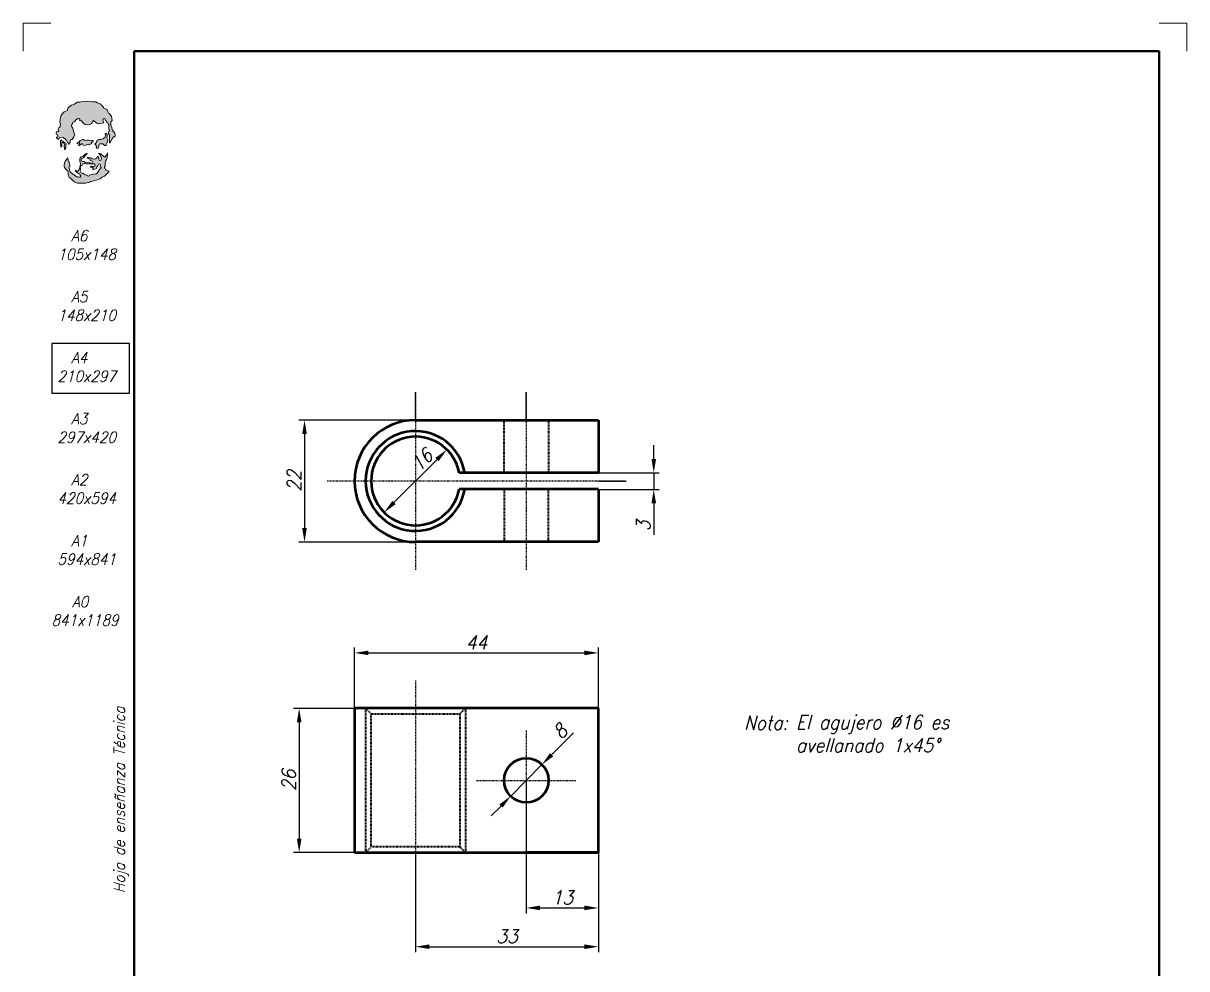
# Model space of a CAD drawing. Header units: millimetres. Extents: x 163 to 373, y -25 to 272.
# Drawn here: x 162.9 to 372.9, y 101.7 to 272.3 of the extents above; entities that cross this region are included whole.
import ezdxf
from ezdxf.enums import TextEntityAlignment as Align

# ---------------------------------------------------------------- set-up
doc = ezdxf.new("R2010")
doc.units = ezdxf.units.MM
doc.header["$LTSCALE"] = 0.0055
doc.linetypes.add('CENTER2', pattern=[28.575, 19.05, -3.175, 3.175, -3.175])
doc.linetypes.add('DASHED2', pattern=[9.525, 6.35, -3.175])
for name, color, linetype, lineweight in [('CONTINUA GRUESA', 7, 'Continuous', 50), ('COTAS', 7, 'Continuous', 25), ('LAMINA 2', 7, 'Continuous', 25), ('LAMINA 3', 7, 'Continuous', 40), ('LAMINA 4', 7, 'Continuous', 13), ('LAMINA 5', 7, 'Continuous', 25), ('LINEA DE EJES', 7, 'CENTER2', 25), ('LINEA DE TRAZO', 7, 'DASHED2', 35)]:
    doc.layers.add(name, color=color, linetype=linetype, lineweight=lineweight)
doc.layers.add('LAMINA 1', color=7, linetype='Continuous')
doc.styles.add('Romans', font='Romans.shx')
doc.styles.add('TECNICA 2.5', font='romans.shx', dxfattribs={"width": 0.9, "oblique": 15, "height": 2.5})
doc.dimstyles.new('COTAS 2.5', dxfattribs={"dimtxt": 2.5, "dimasz": 2.5, "dimexe": 1, "dimexo": 0, "dimtad": 1, "dimtxsty": 'TECNICA 2.5', "dimcen": 2.5, "dimclrd": 256, "dimclre": 256, "dimclrt": 256, "dimadec": 0, "dimazin": 0, "dimtfac": 1, "dimtmove": 0, "dimatfit": 3, "dimfxl": 1, "dimlwd": -1, "dimlwe": -1, "dimarcsym": 0})

# ---------------------------------------------------------------- blocks, each defined once
blk = doc.blocks.new('FORMATO A4 laminas')
at = {"layer": 'LAMINA 4'}
h = blk.add_hatch(color=256, dxfattribs=at)
h.paths.add_polyline_path([(-9.66, 235.85), (-9.75, 236.1), (-9.8, 236.29), (-9.85, 236.39), (-10.04, 236.48), (-10.43, 236.68), (-10.53, 236.78), (-10.63, 236.97), (-10.73, 237.12), (-10.87, 237.16), (-10.97, 237.36), (-11.11, 237.46), (-11.31, 237.55), (-11.6, 237.65), (-11.89, 237.82), (-12.47, 237.84), (-12.67, 237.89), (-13.54, 237.94), (-14.32, 237.89), (-14.71, 237.77), (-15.29, 237.75), (-15.78, 237.41), (-16.27, 237.26), (-16.85, 236.78), (-16.95, 236.68), (-16.99, 236.48), (-17.04, 236.24), (-17.33, 236.14), (-17.63, 236), (-17.92, 235.71), (-18.21, 235.22), (-18.31, 235.03), (-18.33, 234.73), (-18.38, 234.15), (-18.31, 233.86), (-18.4, 233.18), (-18.65, 233.13), (-18.7, 232.89), (-18.6, 232.6), (-18.7, 232.5), (-18.89, 232.45), (-18.99, 232.4), (-19.04, 232.3), (-19.04, 232.21), (-18.99, 232.01), (-18.89, 231.92), (-18.79, 231.62), (-18.79, 231.53), (-18.89, 231.48), (-18.99, 231.45), (-18.99, 231.33), (-18.62, 231.06), (-18.5, 231.3), (-18.45, 231.33), (-18.36, 231.38), (-17.92, 231.45), (-17.72, 231.41), (-17.65, 231.33), (-17.63, 231.24), (-17.48, 231.19), (-17.24, 230.89), (-17.14, 230.85), (-17.07, 230.64), (-17, 230.51), (-16.85, 230.36), (-16.85, 230.19), (-16.75, 230.17), (-16.65, 230.36), (-16.56, 230.46), (-16.56, 230.75), (-16.41, 231.04), (-16.36, 231.04), (-16.27, 231.02), (-16.17, 231.02), (-15.97, 231.33), (-15.88, 231.53), (-15.78, 231.82), (-15.78, 232.01), (-15.83, 232.21), (-15.93, 232.5), (-16.02, 232.79), (-16.07, 233.08), (-16.17, 233.18), (-16.24, 233.37), (-16.27, 233.47), (-16.22, 233.76), (-16.07, 234.05), (-15.97, 234.15), (-15.78, 234.3), (-15.68, 234.3), (-15.56, 234.44), (-15.56, 234.54), (-15.39, 234.69), (-15.29, 234.73), (-15.1, 234.81), (-15, 234.83), (-14.81, 234.73), (-14.81, 234.54), (-14.83, 234.39), (-14.61, 234.44), (-14.42, 234.35), (-14.32, 234.25), (-14.32, 234.1), (-13.84, 233.76), (-13.35, 233.71), (-12.86, 233.81), (-12.77, 233.86), (-12.57, 234.03), (-12.52, 234.25), (-12.47, 234.35), (-12.33, 234.44), (-12.18, 234.35), (-11.99, 234.15), (-11.7, 233.96), (-11.5, 233.88), (-11.41, 233.86), (-11.11, 233.91), (-10.73, 233.96), (-10.53, 234.05), (-10.48, 234.15), (-10.53, 234.25), (-10.65, 234.49), (-10.58, 234.73), (-10.39, 234.83), (-10.19, 234.73), (-10.14, 234.44), (-10, 234.39), (-9.95, 234.15), (-9.75, 234.05), (-9.66, 233.86), (-9.56, 233.76), (-9.56, 232.98), (-9.49, 232.79), (-9.46, 232.69), (-9.53, 232.5), (-9.61, 232.3), (-9.61, 232.11), (-9.46, 231.82), (-9.41, 231.43), (-9.46, 230.55), (-9.44, 230.46), (-9.36, 230.46), (-9.27, 230.55), (-9.17, 230.75), (-8.98, 231.14), (-8.88, 231.24), (-8.81, 231.33), (-8.78, 231.5), (-8.68, 231.53), (-8.49, 231.53), (-8.39, 231.82), (-8.49, 232.21), (-8.93, 232.79), (-9.02, 233.28), (-9.24, 233.67), (-9.17, 233.76), (-9.17, 234.25), (-8.98, 234.44), (-9.07, 235.22), (-9.27, 235.41), (-9.46, 235.71)])
h.paths.add_polyline_path([(-17.29, 230.12), (-17.26, 230.2), (-17.34, 230.37), (-17.43, 230.41), (-17.53, 230.48), (-17.63, 230.6), (-17.72, 230.63), (-17.82, 230.7), (-17.92, 230.75), (-18.02, 230.8), (-18.04, 230.86), (-18.11, 230.89), (-18.21, 230.89, 0.414214), (-18.31, 230.8), (-18.31, 230.21), (-18.23, 230.02), (-18.23, 229.73), (-18.21, 229.63), (-18.11, 229.73), (-18.04, 229.83), (-18.02, 229.92), (-18.02, 230.02), (-18.06, 230.21), (-18.04, 230.26), (-18.03, 230.36), (-18.04, 230.41), (-17.96, 230.51), (-17.77, 230.51), (-17.63, 230.31), (-17.53, 230.21), (-17.61, 229.95), (-17.64, 229.78), (-17.63, 229.73), (-17.58, 229.63), (-17.58, 229.34), (-17.43, 229.19), (-17.43, 229.44), (-17.33, 229.53), (-17.33, 229.73), (-17.29, 229.83)])
h.paths.add_polyline_path([(-12.67, 230.55), (-12.47, 230.55), (-12.38, 230.65), (-12.38, 230.8, 0.414214), (-12.43, 230.85), (-12.67, 230.85), (-12.86, 230.82), (-13.06, 230.85), (-13.25, 230.94), (-13.54, 230.92), (-13.79, 230.85), (-13.98, 230.94), (-14.13, 231.02), (-14.22, 231.04), (-14.32, 231.02), (-14.42, 230.97), (-14.52, 230.94), (-14.71, 230.85), (-14.86, 230.7), (-15.17, 230.46), (-15.34, 230.36), (-15.29, 230.26), (-15.13, 230.41, -1.086319), (-14.9, 230.1), (-15.1, 229.97), (-14.9, 229.95), (-14.81, 230), (-14.51, 230.23, -0.461268), (-14.29, 230.19), (-14.22, 230.07), (-14.13, 230), (-14.03, 229.97), (-13.84, 230.02), (-13.54, 230.07), (-13.35, 230.12), (-13.16, 230.07), (-13.06, 230.12), (-12.96, 230.21), (-12.77, 230.24), (-12.67, 230.26)])
h.paths.add_polyline_path([(-9.75, 230.85), (-9.75, 230.94), (-9.85, 231.14), (-9.9, 231.28), (-9.85, 231.53), (-9.87, 231.72), (-9.85, 231.92), (-10.04, 232.11), (-10.14, 232.11), (-10.24, 232.04), (-10.24, 231.96), (-10.14, 231.82), (-10.24, 231.48), (-10.43, 231.28), (-10.63, 231.14), (-10.92, 231.04), (-11.11, 231.02), (-11.31, 231.04), (-11.5, 230.99), (-11.6, 230.94), (-11.7, 230.75), (-11.79, 230.41), (-11.99, 230.36), (-12.06, 230.21), (-11.99, 230.07), (-11.84, 229.97), (-11.79, 229.78), (-11.82, 229.58), (-11.75, 229.49), (-11.6, 229.44), (-11.5, 229.49), (-11.36, 229.78), (-11.38, 229.97), (-11.31, 230.17), (-11.21, 230.26), (-10.63, 230.26), (-10.31, 229.95), (-10.04, 229.97), (-10.02, 230.07), (-10.04, 230.26), (-9.95, 230.36), (-9.85, 230.46), (-9.83, 230.55)])
h.paths.add_polyline_path([(-10.14, 227.15), (-9.95, 227.44), (-9.92, 227.64), (-9.85, 227.74), (-9.83, 227.93), (-9.8, 228.22), (-9.8, 228.61), (-9.95, 228.22), (-10.14, 228.03), (-10.29, 227.88), (-10.53, 228.03), (-10.92, 228.37), (-11.11, 228.46), (-11.21, 228.51), (-11.41, 228.51), (-11.26, 228.42), (-11.02, 228.03), (-10.92, 227.83), (-10.9, 227.64), (-10.94, 227.44, -1), (-11.38, 227.44), (-11.36, 227.71, 0.137555), (-11.37, 227.76), (-11.38, 227.78), (-11.41, 227.87, 0.593772), (-11.62, 227.91), (-11.79, 227.69), (-11.94, 227.54), (-12.28, 227.49), (-12.57, 227.54), (-12.86, 227.74), (-13.16, 227.81), (-13.45, 227.83), (-13.35, 227.64), (-13.25, 227.59), (-13.06, 227.54), (-12.91, 227.25), (-12.84, 227.23), (-12.71, 227.19, -1.19544), (-12.9, 226.76), (-13.06, 226.86), (-13.35, 226.81), (-13.74, 226.86), (-13.93, 227.01), (-14.03, 227.06), (-14.32, 227.06, -0.414214), (-14.52, 227.25), (-14.52, 227.44, -0.302776), (-14.4, 227.62), (-14.13, 227.74), (-13.64, 228.32), (-13.45, 228.42), (-13.45, 228.51), (-13.59, 228.51), (-13.81, 228.42), (-14.18, 228.05), (-14.52, 227.93), (-14.71, 227.74), (-14.78, 227.64), (-14.81, 227.44), (-14.81, 227.15), (-14.76, 226.96), (-14.66, 226.67), (-14.71, 226.28), (-14.9, 225.69), (-14.95, 225.6), (-15.01, 225.43, -0.314197), (-15.2, 225.31), (-15.39, 225.35), (-15.59, 225.5), (-15.59, 225.31), (-15, 224.82), (-14.81, 224.77), (-14.73, 224.58), (-14.61, 224.43), (-14.71, 224.24), (-14.9, 224.24), (-15.1, 224.33), (-15.39, 224.33), (-15.88, 224.72), (-16.07, 224.77), (-16.56, 225.21), (-16.75, 226.08), (-16.61, 226.18), (-16.56, 226.28), (-16.61, 226.38), (-16.65, 226.57), (-16.7, 227.01), (-16.85, 227.01), (-16.9, 227.25), (-16.9, 227.44), (-16.95, 227.54), (-16.95, 227.74), (-17.19, 227.44), (-17.43, 227.06), (-17.58, 226.76), (-17.63, 226.47), (-17.6, 226.18), (-17.53, 225.99), (-17.33, 225.69), (-17.14, 225.5), (-16.95, 225.31), (-16.87, 225.21), (-16.87, 224.72), (-16.85, 224.53), (-16.75, 224.33), (-16.46, 224.04), (-15.97, 223.56), (-15.68, 223.36), (-15.49, 223.26), (-15.2, 223.17), (-13.74, 223.17), (-13.54, 223.22), (-13.35, 223.31), (-13.25, 223.31), (-13.06, 223.36), (-12.86, 223.46), (-12.57, 223.51), (-12.28, 223.56), (-12.09, 223.65), (-11.6, 223.75), (-11.41, 223.8), (-11.11, 223.95), (-10.73, 224.24), (-10.34, 224.43), (-10.04, 224.72), (-9.56, 225.21), (-9.51, 225.31), (-9.85, 225.45), (-10.04, 225.5), (-10.14, 225.6), (-10.24, 225.79), (-10.34, 225.99), (-10.34, 226.18), (-10.24, 226.28), (-10.24, 226.47), (-10.19, 226.57), (-10.19, 226.86)])
h.paths.add_polyline_path([(-11.05, 226.26), (-11.11, 226.13), (-10.97, 225.94), (-11.02, 225.79), (-11.26, 225.65), (-11.41, 225.31), (-11.65, 224.95, -0.247734), (-11.89, 224.82), (-12.77, 224.72), (-13.06, 224.63, -1), (-13.45, 224.63), (-13.64, 224.63), (-14.03, 224.77), (-14.13, 224.89), (-14.32, 224.89), (-14.52, 225.01), (-14.71, 225.4), (-14.66, 225.79), (-14.71, 226.08), (-14.52, 226.33), (-14.27, 226.47), (-14.22, 226.67), (-14.03, 226.72), (-13.64, 226.62), (-13.25, 226.67), (-13.06, 226.67), (-12.77, 226.57), (-12.57, 226.62), (-12.38, 226.67), (-12.23, 226.62, -1), (-12.23, 226.18), (-12.77, 226.23), (-12.91, 226.08), (-12.84, 226.06), (-12.77, 226.05), (-12.7, 226.06), (-12.63, 226.08, -1.15301), (-12.57, 225.69), (-12.38, 225.65), (-12.09, 225.69), (-11.79, 225.79), (-11.75, 225.94), (-11.79, 226.03), (-11.6, 226.18), (-11.49, 226.47, -1.055127)], flags=16)
at = {"layer": 'LAMINA 2', "color": 7}
for p, q in [((-5.85, 194.27), (-19.85, 194.27)), ((-19.85, 194.27), (-19.85, 185.27)), ((-5.85, 185.27), (-5.85, 194.27)), ((-19.85, 185.27), (-5.85, 185.27))]:
    blk.add_line(p, q, dxfattribs=at)
at = {"layer": 'LAMINA 3'}
for p, q in [((-5, 247), (-5, -40)), ((180, 247), (-5, 247)), ((180, -40), (180, 247))]:
    blk.add_line(p, q, dxfattribs=at)
at = {"layer": 'LAMINA 4'}
for p, q in [((-20, 252), (-25, 252)), ((-25, 252), (-25, 247)), ((185, 252), (180, 252)), ((185, 247), (185, 252)), ((-15.78, 237.41), (-16.27, 237.26)), ((-15.29, 237.75), (-15.78, 237.41)), ((-14.71, 237.77), (-15.29, 237.75)), ((-14.32, 237.89), (-14.71, 237.77)), ((-13.54, 237.94), (-14.32, 237.89)), ((-12.67, 237.89), (-13.54, 237.94)), ((-12.47, 237.84), (-12.67, 237.89)), ((-11.89, 237.82), (-12.47, 237.84)), ((-11.6, 237.65), (-11.89, 237.82)), ((-11.31, 237.55), (-11.6, 237.65)), ((-11.11, 237.46), (-11.31, 237.55)), ((-10.97, 237.36), (-11.11, 237.46)), ((-10.87, 237.16), (-10.97, 237.36)), ((-18.21, 235.22), (-18.31, 235.03)), ((-17.92, 235.71), (-18.21, 235.22)), ((-17.63, 236), (-17.92, 235.71)), ((-17.33, 236.14), (-17.63, 236)), ((-17.04, 236.24), (-17.33, 236.14)), ((-16.99, 236.48), (-17.04, 236.24)), ((-16.95, 236.68), (-16.99, 236.48)), ((-16.85, 236.78), (-16.95, 236.68)), ((-16.27, 237.26), (-16.85, 236.78)), ((-10.73, 237.12), (-10.87, 237.16)), ((-10.63, 236.97), (-10.73, 237.12)), ((-10.53, 236.78), (-10.63, 236.97)), ((-10.43, 236.68), (-10.53, 236.78)), ((-10.04, 236.48), (-10.43, 236.68)), ((-9.85, 236.39), (-10.04, 236.48)), ((-9.8, 236.29), (-9.85, 236.39)), ((-9.75, 236.1), (-9.8, 236.29)), ((-9.66, 235.85), (-9.75, 236.1)), ((-9.46, 235.71), (-9.66, 235.85)), ((-9.27, 235.41), (-9.46, 235.71)), ((-9.07, 235.22), (-9.27, 235.41)), ((-8.98, 234.44), (-9.07, 235.22)), ((-18.65, 233.13), (-18.7, 232.89)), ((-18.4, 233.18), (-18.65, 233.13)), ((-18.31, 233.86), (-18.4, 233.18)), ((-18.33, 234.73), (-18.38, 234.15)), ((-18.38, 234.15), (-18.31, 233.86)), ((-18.31, 235.03), (-18.33, 234.73)), ((-16.27, 233.47), (-16.22, 233.76)), ((-16.24, 233.37), (-16.27, 233.47)), ((-16.17, 233.18), (-16.24, 233.37)), ((-16.22, 233.76), (-16.07, 234.05)), ((-16.07, 233.08), (-16.17, 233.18)), ((-16.07, 234.05), (-15.97, 234.15)), ((-15.97, 234.15), (-15.78, 234.3)), ((-15.78, 234.3), (-15.68, 234.3)), ((-15.68, 234.3), (-15.56, 234.44)), ((-15.56, 234.54), (-15.39, 234.69)), ((-15.56, 234.44), (-15.56, 234.54)), ((-15.39, 234.69), (-15.29, 234.73)), ((-15.29, 234.73), (-15.1, 234.81)), ((-15.1, 234.81), (-15, 234.83)), ((-15, 234.83), (-14.81, 234.73)), ((-14.81, 234.54), (-14.83, 234.39)), ((-14.83, 234.39), (-14.61, 234.44)), ((-14.81, 234.73), (-14.81, 234.54)), ((-14.61, 234.44), (-14.42, 234.35)), ((-14.42, 234.35), (-14.32, 234.25)), ((-14.32, 234.25), (-14.32, 234.1)), ((-14.32, 234.1), (-13.84, 233.76)), ((-13.84, 233.76), (-13.35, 233.71)), ((-13.35, 233.71), (-12.86, 233.81)), ((-12.86, 233.81), (-12.77, 233.86)), ((-12.77, 233.86), (-12.57, 234.03)), ((-12.57, 234.03), (-12.52, 234.25)), ((-12.52, 234.25), (-12.47, 234.35)), ((-12.47, 234.35), (-12.33, 234.44)), ((-12.33, 234.44), (-12.18, 234.35)), ((-12.18, 234.35), (-11.99, 234.15)), ((-11.99, 234.15), (-11.7, 233.96)), ((-11.7, 233.96), (-11.5, 233.88)), ((-11.5, 233.88), (-11.41, 233.86)), ((-11.41, 233.86), (-11.11, 233.91)), ((-11.11, 233.91), (-10.73, 233.96)), ((-10.73, 233.96), (-10.53, 234.05)), ((-10.65, 234.49), (-10.58, 234.73)), ((-10.53, 234.25), (-10.65, 234.49)), ((-10.58, 234.73), (-10.39, 234.83)), ((-10.48, 234.15), (-10.53, 234.25)), ((-10.53, 234.05), (-10.48, 234.15)), ((-10.39, 234.83), (-10.19, 234.73)), ((-10.19, 234.73), (-10.14, 234.44)), ((-10.14, 234.44), (-10, 234.39)), ((-10, 234.39), (-9.95, 234.15)), ((-9.95, 234.15), (-9.75, 234.05)), ((-9.75, 234.05), (-9.66, 233.86)), ((-9.66, 233.86), (-9.56, 233.76)), ((-9.56, 233.76), (-9.56, 232.98)), ((-9.24, 233.67), (-9.17, 233.76)), ((-9.02, 233.28), (-9.24, 233.67)), ((-9.17, 234.25), (-8.98, 234.44)), ((-9.17, 233.76), (-9.17, 234.25)), ((-8.93, 232.79), (-9.02, 233.28)), ((-18.99, 232.4), (-19.04, 232.3)), ((-19.04, 232.3), (-19.04, 232.21)), ((-19.04, 232.21), (-18.99, 232.01)), ((-18.89, 232.45), (-18.99, 232.4)), ((-18.99, 232.01), (-18.89, 231.92)), ((-18.89, 231.48), (-18.99, 231.45)), ((-18.99, 231.45), (-18.99, 231.33)), ((-18.99, 231.33), (-18.62, 231.06)), ((-18.7, 232.5), (-18.89, 232.45)), ((-18.89, 231.92), (-18.79, 231.62)), ((-18.79, 231.53), (-18.89, 231.48)), ((-18.79, 231.62), (-18.79, 231.53)), ((-18.7, 232.89), (-18.6, 232.6)), ((-18.6, 232.6), (-18.7, 232.5)), ((-18.62, 231.06), (-18.5, 231.3)), ((-18.5, 231.3), (-18.45, 231.33)), ((-18.45, 231.33), (-18.36, 231.38)), ((-18.36, 231.38), (-17.92, 231.45)), ((-17.92, 231.45), (-17.72, 231.41)), ((-17.72, 231.41), (-17.65, 231.33)), ((-17.65, 231.33), (-17.63, 231.24)), ((-17.63, 231.24), (-17.48, 231.19)), ((-17.48, 231.19), (-17.24, 230.89)), ((-16.56, 230.75), (-16.41, 231.04)), ((-16.41, 231.04), (-16.36, 231.04)), ((-16.36, 231.04), (-16.27, 231.02)), ((-16.27, 231.02), (-16.17, 231.02)), ((-16.17, 231.02), (-15.97, 231.33)), ((-16.02, 232.79), (-16.07, 233.08)), ((-15.93, 232.5), (-16.02, 232.79)), ((-15.97, 231.33), (-15.88, 231.53)), ((-15.83, 232.21), (-15.93, 232.5)), ((-15.88, 231.53), (-15.78, 231.82)), ((-15.78, 232.01), (-15.83, 232.21)), ((-15.78, 231.82), (-15.78, 232.01)), ((-14.32, 231.02), (-14.42, 230.97)), ((-14.22, 231.04), (-14.32, 231.02)), ((-14.13, 231.02), (-14.22, 231.04)), ((-13.98, 230.94), (-14.13, 231.02)), ((-11.5, 230.99), (-11.31, 231.04)), ((-11.31, 231.04), (-11.11, 231.02)), ((-11.11, 231.02), (-10.92, 231.04)), ((-10.92, 231.04), (-10.63, 231.14)), ((-10.63, 231.14), (-10.43, 231.28)), ((-10.43, 231.28), (-10.24, 231.48)), ((-10.24, 232.04), (-10.14, 232.11)), ((-10.24, 231.96), (-10.24, 232.04)), ((-10.14, 231.82), (-10.24, 231.96)), ((-10.24, 231.48), (-10.14, 231.82)), ((-10.14, 232.11), (-10.04, 232.11)), ((-10.04, 232.11), (-9.85, 231.92)), ((-9.85, 231.53), (-9.9, 231.28)), ((-9.9, 231.28), (-9.85, 231.14)), ((-9.85, 231.92), (-9.87, 231.72)), ((-9.87, 231.72), (-9.85, 231.53)), ((-9.85, 231.14), (-9.75, 230.94)), ((-9.53, 232.5), (-9.61, 232.3)), ((-9.61, 232.3), (-9.61, 232.11)), ((-9.61, 232.11), (-9.46, 231.82)), ((-9.56, 232.98), (-9.49, 232.79)), ((-9.46, 232.69), (-9.53, 232.5)), ((-9.49, 232.79), (-9.46, 232.69)), ((-9.46, 231.82), (-9.41, 231.43)), ((-9.41, 231.43), (-9.46, 230.55)), ((-9.17, 230.75), (-8.98, 231.14)), ((-8.98, 231.14), (-8.88, 231.24)), ((-8.49, 232.21), (-8.93, 232.79)), ((-8.88, 231.24), (-8.81, 231.33)), ((-8.81, 231.33), (-8.78, 231.5)), ((-8.78, 231.5), (-8.68, 231.53)), ((-8.68, 231.53), (-8.49, 231.53)), ((-8.39, 231.82), (-8.49, 232.21)), ((-8.49, 231.53), (-8.39, 231.82)), ((-18.31, 230.21), (-18.31, 230.8)), ((-18.23, 230.02), (-18.31, 230.21)), ((-18.23, 229.73), (-18.23, 230.02)), ((-18.21, 229.63), (-18.23, 229.73)), ((-18.21, 230.89), (-18.11, 230.89)), ((-18.11, 229.73), (-18.21, 229.63)), ((-18.04, 230.86), (-18.11, 230.89)), ((-18.04, 229.83), (-18.11, 229.73)), ((-18.04, 230.26), (-18.06, 230.21)), ((-18.06, 230.21), (-18.02, 230.02)), ((-18.02, 230.8), (-18.04, 230.86)), ((-18.04, 230.41), (-17.96, 230.51)), ((-18.04, 230.41), (-18.03, 230.36)), ((-18.04, 230.26), (-18.03, 230.36)), ((-18.02, 229.92), (-18.04, 229.83)), ((-17.92, 230.75), (-18.02, 230.8)), ((-18.02, 230.02), (-18.02, 229.92)), ((-17.77, 230.51), (-17.96, 230.51)), ((-17.82, 230.7), (-17.92, 230.75)), ((-17.72, 230.63), (-17.82, 230.7)), ((-17.63, 230.31), (-17.77, 230.51)), ((-17.63, 230.6), (-17.72, 230.63)), ((-17.64, 229.78), (-17.61, 229.95)), ((-17.63, 229.73), (-17.64, 229.78)), ((-17.63, 230.6), (-17.53, 230.48)), ((-17.53, 230.21), (-17.63, 230.31)), ((-17.58, 229.63), (-17.63, 229.73)), ((-17.61, 229.95), (-17.53, 230.21)), ((-17.58, 229.34), (-17.58, 229.63)), ((-17.43, 229.19), (-17.58, 229.34)), ((-17.43, 230.41), (-17.53, 230.48)), ((-17.34, 230.37), (-17.43, 230.41)), ((-17.33, 229.53), (-17.43, 229.44)), ((-17.43, 229.44), (-17.43, 229.19)), ((-17.34, 230.37), (-17.26, 230.2)), ((-17.29, 229.83), (-17.33, 229.73)), ((-17.33, 229.73), (-17.33, 229.53)), ((-17.26, 230.2), (-17.29, 230.12)), ((-17.29, 230.12), (-17.29, 229.83)), ((-17.24, 230.89), (-17.14, 230.85)), ((-17.14, 230.85), (-17.07, 230.64)), ((-17.07, 230.64), (-17, 230.51)), ((-17, 230.51), (-16.85, 230.36)), ((-16.85, 230.36), (-16.85, 230.19)), ((-16.85, 230.19), (-16.75, 230.17)), ((-16.75, 230.17), (-16.65, 230.36)), ((-16.65, 230.36), (-16.56, 230.46)), ((-16.56, 230.46), (-16.56, 230.75)), ((-15.17, 230.46), (-15.34, 230.36)), ((-15.34, 230.36), (-15.29, 230.26)), ((-15.29, 230.26), (-15.13, 230.41)), ((-15.17, 230.46), (-14.86, 230.7)), ((-15.1, 229.97), (-14.9, 230.1)), ((-15.1, 229.97), (-14.9, 229.95)), ((-14.9, 229.95), (-14.81, 230)), ((-14.71, 230.85), (-14.86, 230.7)), ((-14.81, 230), (-14.51, 230.23)), ((-14.52, 230.94), (-14.71, 230.85)), ((-14.42, 230.97), (-14.52, 230.94)), ((-14.22, 230.07), (-14.29, 230.19)), ((-14.22, 230.07), (-14.13, 230)), ((-14.13, 230), (-14.03, 229.97)), ((-14.03, 229.97), (-13.84, 230.02)), ((-13.79, 230.85), (-13.98, 230.94)), ((-13.84, 230.02), (-13.54, 230.07)), ((-13.54, 230.92), (-13.79, 230.85)), ((-13.25, 230.94), (-13.54, 230.92)), ((-13.54, 230.07), (-13.35, 230.12)), ((-13.35, 230.12), (-13.16, 230.07)), ((-13.06, 230.85), (-13.25, 230.94)), ((-13.16, 230.07), (-13.06, 230.12)), ((-12.86, 230.82), (-13.06, 230.85)), ((-13.06, 230.12), (-12.96, 230.21)), ((-12.96, 230.21), (-12.77, 230.24)), ((-12.67, 230.85), (-12.86, 230.82)), ((-12.77, 230.24), (-12.67, 230.26)), ((-12.43, 230.85), (-12.67, 230.85)), ((-12.67, 230.26), (-12.67, 230.55)), ((-12.67, 230.55), (-12.47, 230.55)), ((-12.47, 230.55), (-12.38, 230.65)), ((-12.38, 230.65), (-12.38, 230.8)), ((-12.06, 230.21), (-11.99, 230.36)), ((-11.99, 230.07), (-12.06, 230.21)), ((-11.99, 230.36), (-11.79, 230.41)), ((-11.84, 229.97), (-11.99, 230.07)), ((-11.79, 229.78), (-11.84, 229.97)), ((-11.82, 229.58), (-11.79, 229.78)), ((-11.75, 229.49), (-11.82, 229.58)), ((-11.79, 230.41), (-11.7, 230.75)), ((-11.6, 229.44), (-11.75, 229.49)), ((-11.7, 230.75), (-11.6, 230.94)), ((-11.6, 230.94), (-11.5, 230.99)), ((-11.5, 229.49), (-11.6, 229.44)), ((-11.36, 229.78), (-11.5, 229.49)), ((-11.31, 230.17), (-11.38, 229.97)), ((-11.38, 229.97), (-11.36, 229.78)), ((-11.21, 230.26), (-11.31, 230.17)), ((-10.63, 230.26), (-11.21, 230.26)), ((-10.31, 229.95), (-10.63, 230.26)), ((-10.04, 229.97), (-10.31, 229.95)), ((-9.95, 230.36), (-10.04, 230.26)), ((-10.04, 230.26), (-10.02, 230.07)), ((-10.02, 230.07), (-10.04, 229.97)), ((-9.85, 230.46), (-9.95, 230.36)), ((-9.83, 230.55), (-9.85, 230.46)), ((-9.75, 230.85), (-9.83, 230.55)), ((-9.75, 230.94), (-9.75, 230.85)), ((-9.46, 230.55), (-9.44, 230.46)), ((-9.44, 230.46), (-9.36, 230.46)), ((-9.36, 230.46), (-9.27, 230.55)), ((-9.27, 230.55), (-9.17, 230.75)), ((-17.43, 227.06), (-17.58, 226.76)), ((-17.19, 227.44), (-17.43, 227.06)), ((-16.95, 227.74), (-17.19, 227.44)), ((-16.95, 227.54), (-16.95, 227.74)), ((-16.9, 227.44), (-16.95, 227.54)), ((-16.9, 227.25), (-16.9, 227.44)), ((-16.85, 227.01), (-16.9, 227.25)), ((-16.7, 227.01), (-16.85, 227.01)), ((-16.65, 226.57), (-16.7, 227.01)), ((-14.78, 227.64), (-14.81, 227.44)), ((-14.81, 227.44), (-14.81, 227.15)), ((-14.81, 227.15), (-14.76, 226.96)), ((-14.71, 227.74), (-14.78, 227.64)), ((-14.76, 226.96), (-14.66, 226.67)), ((-14.52, 227.93), (-14.71, 227.74)), ((-14.18, 228.05), (-14.52, 227.93)), ((-14.52, 227.44), (-14.52, 227.25)), ((-14.13, 227.74), (-14.4, 227.62)), ((-14.03, 227.06), (-14.32, 227.06)), ((-13.81, 228.42), (-14.18, 228.05)), ((-14.13, 227.74), (-13.64, 228.32)), ((-13.93, 227.01), (-14.03, 227.06)), ((-13.74, 226.86), (-13.93, 227.01)), ((-13.59, 228.51), (-13.81, 228.42)), ((-13.35, 226.81), (-13.74, 226.86)), ((-13.64, 228.32), (-13.45, 228.42)), ((-13.45, 228.51), (-13.59, 228.51)), ((-13.45, 228.42), (-13.45, 228.51)), ((-13.16, 227.81), (-13.45, 227.83)), ((-13.45, 227.83), (-13.35, 227.64)), ((-13.35, 227.64), (-13.25, 227.59)), ((-13.06, 226.86), (-13.35, 226.81)), ((-13.25, 227.59), (-13.06, 227.54)), ((-12.86, 227.74), (-13.16, 227.81)), ((-13.06, 227.54), (-12.91, 227.25)), ((-13.06, 226.86), (-12.9, 226.76)), ((-12.91, 227.25), (-12.84, 227.23)), ((-12.57, 227.54), (-12.86, 227.74)), ((-12.84, 227.23), (-12.71, 227.19)), ((-12.28, 227.49), (-12.57, 227.54)), ((-11.94, 227.54), (-12.28, 227.49)), ((-11.79, 227.69), (-11.94, 227.54)), ((-11.79, 227.69), (-11.62, 227.91)), ((-11.21, 228.51), (-11.41, 228.51)), ((-11.41, 228.51), (-11.26, 228.42)), ((-11.38, 227.78), (-11.41, 227.87)), ((-11.37, 227.76), (-11.38, 227.78)), ((-11.38, 227.44), (-11.36, 227.71)), ((-11.26, 228.42), (-11.02, 228.03)), ((-11.11, 228.46), (-11.21, 228.51)), ((-10.92, 228.37), (-11.11, 228.46)), ((-11.02, 228.03), (-10.92, 227.83)), ((-10.9, 227.64), (-10.94, 227.44)), ((-10.53, 228.03), (-10.92, 228.37)), ((-10.92, 227.83), (-10.9, 227.64)), ((-10.29, 227.88), (-10.53, 228.03)), ((-10.14, 228.03), (-10.29, 227.88)), ((-10.19, 226.86), (-10.14, 227.15)), ((-10.19, 226.57), (-10.19, 226.86)), ((-9.95, 228.22), (-10.14, 228.03)), ((-10.14, 227.15), (-9.95, 227.44)), ((-9.8, 228.61), (-9.95, 228.22)), ((-9.95, 227.44), (-9.92, 227.64)), ((-9.92, 227.64), (-9.85, 227.74)), ((-9.85, 227.74), (-9.83, 227.93)), ((-9.83, 227.93), (-9.8, 228.22)), ((-9.8, 228.22), (-9.8, 228.61)), ((-17.58, 226.76), (-17.63, 226.47)), ((-17.63, 226.47), (-17.6, 226.18)), ((-17.6, 226.18), (-17.53, 225.99)), ((-17.53, 225.99), (-17.33, 225.69)), ((-17.33, 225.69), (-17.14, 225.5)), ((-17.14, 225.5), (-16.95, 225.31)), ((-16.95, 225.31), (-16.87, 225.21)), ((-16.87, 225.21), (-16.87, 224.72)), ((-16.87, 224.72), (-16.85, 224.53)), ((-16.75, 226.08), (-16.61, 226.18)), ((-16.56, 225.21), (-16.75, 226.08)), ((-16.61, 226.38), (-16.65, 226.57)), ((-16.56, 226.28), (-16.61, 226.38)), ((-16.61, 226.18), (-16.56, 226.28)), ((-16.07, 224.77), (-16.56, 225.21)), ((-15.88, 224.72), (-16.07, 224.77)), ((-15.39, 224.33), (-15.88, 224.72)), ((-15.39, 225.35), (-15.59, 225.5)), ((-15.59, 225.5), (-15.59, 225.31)), ((-15.59, 225.31), (-15, 224.82)), ((-15.2, 225.31), (-15.39, 225.35)), ((-14.95, 225.6), (-15.01, 225.43)), ((-15, 224.82), (-14.81, 224.77)), ((-14.9, 225.69), (-14.95, 225.6)), ((-14.71, 226.28), (-14.9, 225.69)), ((-14.81, 224.77), (-14.73, 224.58)), ((-14.66, 226.67), (-14.71, 226.28)), ((-14.52, 226.33), (-14.71, 226.08)), ((-14.71, 226.08), (-14.66, 225.79)), ((-14.66, 225.79), (-14.71, 225.4)), ((-14.71, 225.4), (-14.52, 225.01)), ((-14.27, 226.47), (-14.52, 226.33)), ((-14.52, 225.01), (-14.32, 224.89)), ((-14.32, 224.89), (-14.13, 224.89)), ((-14.22, 226.67), (-14.27, 226.47)), ((-14.03, 226.72), (-14.22, 226.67)), ((-14.13, 224.89), (-14.03, 224.77)), ((-13.64, 226.62), (-14.03, 226.72)), ((-14.03, 224.77), (-13.64, 224.63)), ((-13.25, 226.67), (-13.64, 226.62)), ((-13.06, 226.67), (-13.25, 226.67)), ((-12.77, 226.57), (-13.06, 226.67)), ((-13.06, 224.63), (-12.77, 224.72)), ((-12.91, 226.08), (-12.77, 226.23)), ((-12.84, 226.06), (-12.91, 226.08)), ((-12.84, 226.06), (-12.77, 226.05)), ((-12.57, 226.62), (-12.77, 226.57)), ((-12.77, 226.23), (-12.23, 226.18)), ((-12.77, 226.05), (-12.7, 226.06)), ((-12.77, 224.72), (-11.89, 224.82)), ((-12.7, 226.06), (-12.63, 226.08)), ((-12.38, 226.67), (-12.57, 226.62)), ((-12.38, 225.65), (-12.57, 225.69)), ((-12.23, 226.62), (-12.38, 226.67)), ((-12.09, 225.69), (-12.38, 225.65)), ((-11.79, 225.79), (-12.09, 225.69)), ((-11.6, 226.18), (-11.79, 226.03)), ((-11.79, 226.03), (-11.75, 225.94)), ((-11.75, 225.94), (-11.79, 225.79)), ((-11.41, 225.31), (-11.65, 224.95)), ((-11.6, 226.18), (-11.49, 226.47)), ((-11.41, 225.31), (-11.26, 225.65)), ((-11.26, 225.65), (-11.02, 225.79)), ((-11.11, 226.13), (-11.05, 226.26)), ((-10.97, 225.94), (-11.11, 226.13)), ((-11.02, 225.79), (-10.97, 225.94)), ((-10.34, 226.18), (-10.24, 226.28)), ((-10.34, 225.99), (-10.34, 226.18)), ((-10.24, 225.79), (-10.34, 225.99)), ((-10.34, 224.43), (-10.04, 224.72)), ((-10.24, 226.47), (-10.19, 226.57)), ((-10.24, 226.28), (-10.24, 226.47)), ((-10.14, 225.6), (-10.24, 225.79)), ((-10.04, 225.5), (-10.14, 225.6)), ((-9.85, 225.45), (-10.04, 225.5)), ((-10.04, 224.72), (-9.56, 225.21)), ((-9.51, 225.31), (-9.85, 225.45)), ((-9.56, 225.21), (-9.51, 225.31)), ((-16.85, 224.53), (-16.75, 224.33)), ((-16.75, 224.33), (-16.46, 224.04)), ((-16.46, 224.04), (-15.97, 223.56)), ((-15.97, 223.56), (-15.68, 223.36)), ((-15.68, 223.36), (-15.49, 223.26)), ((-15.49, 223.26), (-15.2, 223.17)), ((-15.1, 224.33), (-15.39, 224.33)), ((-15.2, 223.17), (-13.74, 223.17)), ((-14.9, 224.24), (-15.1, 224.33)), ((-14.71, 224.24), (-14.9, 224.24)), ((-14.73, 224.58), (-14.61, 224.43)), ((-14.61, 224.43), (-14.71, 224.24)), ((-13.74, 223.17), (-13.54, 223.22)), ((-13.64, 224.63), (-13.45, 224.63)), ((-13.54, 223.22), (-13.35, 223.31)), ((-13.35, 223.31), (-13.25, 223.31)), ((-13.25, 223.31), (-13.06, 223.36)), ((-13.06, 223.36), (-12.86, 223.46)), ((-12.86, 223.46), (-12.57, 223.51)), ((-12.57, 223.51), (-12.28, 223.56)), ((-12.28, 223.56), (-12.09, 223.65)), ((-12.09, 223.65), (-11.6, 223.75)), ((-11.6, 223.75), (-11.41, 223.8)), ((-11.41, 223.8), (-11.11, 223.95)), ((-11.11, 223.95), (-10.73, 224.24)), ((-10.73, 224.24), (-10.34, 224.43))]:
    blk.add_line(p, q, dxfattribs=at)
for centre, radius, start, end in [((-18.21, 230.8), 0.0972, 90, 180), ((-15, 230.26), 0.194, 302.3335, 131.8103), ((-14.42, 230.12), 0.146, 29.2776, 128.3271), ((-12.43, 230.8), 0.0486, 0, 90), ((-14.32, 227.44), 0.194, 112.6199, 180), ((-14.32, 227.25), 0.194, 180, 270), ((-12.77, 226.96), 0.243, 236.1962, 76.5446), ((-11.53, 227.83), 0.121, 19.3263, 142.1289), ((-11.16, 227.44), 0.219, 180, 0), ((-11.46, 227.72), 0.0972, 355.2364, 26.5651), ((-15.2, 225.5), 0.194, 270, 339.7703), ((-12.57, 225.89), 0.194, 270, 106.2602), ((-12.23, 226.4), 0.219, 270, 90), ((-11.89, 225.11), 0.292, 270, 325.6559), ((-11.26, 226.38), 0.243, 331.9275, 158.0737), ((-13.25, 224.63), 0.194, 180, 0)]:
    blk.add_arc(centre, radius, start, end, dxfattribs=at)
at = {"layer": 'LAMINA 1', "color": 7, "style": 'Romans', "oblique": 15, "flags": 8}
for tag, height, width, p in [('SECCION1', 3, 0.8, (103.17, -12.48)), ('FECHA', 3, 0.7, (67.5, -18)), ('SECCION2', 3, 0.8, (97.5, -17.39)), ('NOMBRE', 3, 0.8, (37.5, -23.81)), ('FECHA', 3, 0.7, (67.5, -24)), ('CURSO', 3, 0.7, (102.56, -24)), ('ESCALA:', 3, 0.8, (170.75, -29.8)), ('TITULO-ARR', 3, 0.8, (85, -31.37)), ('TITULO', 5, 0.8, (85, -33.5)), ('TITULO-ABA', 3, 0.8, (85, -36.02)), ('N', 3, 0.8, (173.51, -36.5))]:
    blk.add_attdef(tag, text='', height=height, dxfattribs=dict(at, width=width)).set_placement(p, align=Align.MIDDLE)
at = {"layer": 'LAMINA 2', "color": 7, "char_height": 2, "width": 26.0715, "attachment_point": 1, "style": 'TECNICA 2.5'}
for s, insert in [('  A6\\P105x148', (-18.84, 214.67)), ('  A5\\P148x210', (-18.84, 203.67)), ('  A4\\P210x297', (-18.84, 192.67)), ('  A3\\P297x420', (-18.84, 181.67)), ('  A2\\P420x594', (-18.84, 170.67)), ('  A1\\P594x841', (-18.84, 159.67)), ('   A0\\P841x1189', (-19.91, 148.67))]:
    blk.add_mtext(s, dxfattribs=dict(at, insert=insert))
at = {"layer": 'LAMINA 2', "color": 7, "insert": (-8.67, 95.11), "char_height": 2, "width": 39.5943, "attachment_point": 1, "rotation": 90, "style": 'TECNICA 2.5'}
blk.add_mtext('Hoja de enseñanza Técnica', dxfattribs=at)
at = {"layer": 'LAMINA 5', "color": 7, "style": 'Romans', "oblique": 15, "width": 0.8, "flags": 8}
for tag, p in [('POS.', (0, 0)), ('CANT.', (10, 0)), ('DENOM.', (50, 0)), ('NORMA', (100, 0)), ('MAT.', (132.5, 0)), ('DIM.', (165, 0)), ('NOMBRE', (37.5, -18))]:
    blk.add_attdef(tag, text='', height=3, dxfattribs=at).set_placement(p, align=Align.MIDDLE)
blk = doc.blocks.new('*D13')
at = {"layer": 'COTAS', "transparency": 16777216}
for p, q in [((276.68, 193.69), (276.68, 196.19)), ((266.68, 191.19), (277.68, 191.19)), ((276.68, 191.19), (276.68, 188.19)), ((266.68, 188.19), (277.68, 188.19)), ((276.68, 185.69), (276.68, 180.01))]:
    blk.add_line(p, q, dxfattribs=at)
for points in [[(276.27, 193.69), (277.1, 193.69), (276.68, 191.19)], [(276.27, 185.69), (277.1, 185.69), (276.68, 188.19)]]:
    blk.add_solid(points, dxfattribs=at)
at = {"layer": 'Defpoints', "color": 0, "transparency": 16777216}
for p in [(266.68, 191.19), (266.68, 188.19), (276.68, 188.19)]:
    blk.add_point(p, dxfattribs=at)
at = {"layer": 'COTAS', "transparency": 16777216, "insert": (274.81, 181.6), "char_height": 2.5, "attachment_point": 5, "rotation": 90, "style": 'TECNICA 2.5'}
blk.add_mtext('3', dxfattribs=at)
blk = doc.blocks.new('*D14')
at = {"layer": 'COTAS', "transparency": 16777216}
for p, q in [((233.68, 200.69), (212.65, 200.69)), ((213.65, 198.19), (213.65, 181.19)), ((233.68, 178.69), (212.65, 178.69))]:
    blk.add_line(p, q, dxfattribs=at)
for points in [[(213.23, 198.19), (214.06, 198.19), (213.65, 200.69)], [(213.23, 181.19), (214.06, 181.19), (213.65, 178.69)]]:
    blk.add_solid(points, dxfattribs=at)
at = {"layer": 'Defpoints', "color": 0, "transparency": 16777216}
for p in [(233.68, 200.69), (213.65, 178.69), (233.68, 178.69)]:
    blk.add_point(p, dxfattribs=at)
at = {"layer": 'COTAS', "transparency": 16777216, "insert": (211.77, 189.69), "char_height": 2.5, "attachment_point": 5, "rotation": 90, "style": 'TECNICA 2.5'}
blk.add_mtext('22', dxfattribs=at)
blk = doc.blocks.new('*D15')
at = {"layer": 'COTAS', "transparency": 16777216}
for p, q in [((222.68, 148.69), (222.68, 159.69)), ((266.68, 148.69), (266.68, 159.69)), ((225.18, 158.69), (264.18, 158.69))]:
    blk.add_line(p, q, dxfattribs=at)
for points in [[(225.18, 159.11), (225.18, 158.28), (222.68, 158.69)], [(264.18, 159.11), (264.18, 158.28), (266.68, 158.69)]]:
    blk.add_solid(points, dxfattribs=at)
at = {"layer": 'Defpoints', "color": 0, "transparency": 16777216}
for p in [(266.68, 158.69), (222.68, 148.69), (266.68, 148.69)]:
    blk.add_point(p, dxfattribs=at)
at = {"layer": 'COTAS', "transparency": 16777216, "insert": (244.68, 160.57), "char_height": 2.5, "attachment_point": 5, "style": 'TECNICA 2.5'}
blk.add_mtext('44', dxfattribs=at)
blk = doc.blocks.new('*D16')
at = {"layer": 'COTAS', "transparency": 16777216}
for p, q in [((222.68, 148.69), (211.68, 148.69)), ((212.68, 146.19), (212.68, 125.19)), ((222.68, 122.69), (211.68, 122.69))]:
    blk.add_line(p, q, dxfattribs=at)
for points in [[(212.27, 146.19), (213.1, 146.19), (212.68, 148.69)], [(212.27, 125.19), (213.1, 125.19), (212.68, 122.69)]]:
    blk.add_solid(points, dxfattribs=at)
at = {"layer": 'Defpoints', "color": 0, "transparency": 16777216}
for p in [(222.68, 148.69), (212.68, 122.69), (222.68, 122.69)]:
    blk.add_point(p, dxfattribs=at)
at = {"layer": 'COTAS', "transparency": 16777216, "insert": (210.81, 135.69), "char_height": 2.5, "attachment_point": 5, "rotation": 90, "style": 'TECNICA 2.5'}
blk.add_mtext('26', dxfattribs=at)
blk = doc.blocks.new('*D17')
at = {"layer": 'COTAS', "transparency": 16777216}
for p, q in [((253.68, 135.69), (253.68, 111.69)), ((266.68, 122.69), (266.68, 111.69)), ((256.18, 112.69), (264.18, 112.69))]:
    blk.add_line(p, q, dxfattribs=at)
for points in [[(256.18, 113.11), (256.18, 112.28), (253.68, 112.69)], [(264.18, 113.11), (264.18, 112.28), (266.68, 112.69)]]:
    blk.add_solid(points, dxfattribs=at)
at = {"layer": 'Defpoints', "color": 0, "transparency": 16777216}
for p in [(253.68, 135.69), (266.68, 122.69), (266.68, 112.69)]:
    blk.add_point(p, dxfattribs=at)
at = {"layer": 'COTAS', "transparency": 16777216, "insert": (260.18, 114.57), "char_height": 2.5, "attachment_point": 5, "style": 'TECNICA 2.5'}
blk.add_mtext('13', dxfattribs=at)
blk = doc.blocks.new('*D18')
at = {"layer": 'COTAS', "transparency": 16777216}
for p, q in [((233.68, 122.69), (233.68, 104.69)), ((266.68, 122.69), (266.68, 104.69)), ((236.18, 105.69), (264.18, 105.69))]:
    blk.add_line(p, q, dxfattribs=at)
for points in [[(236.18, 106.11), (236.18, 105.28), (233.68, 105.69)], [(264.18, 106.11), (264.18, 105.28), (266.68, 105.69)]]:
    blk.add_solid(points, dxfattribs=at)
at = {"layer": 'Defpoints', "color": 0, "transparency": 16777216}
for p in [(233.68, 122.69), (266.68, 122.69), (266.68, 105.69)]:
    blk.add_point(p, dxfattribs=at)
at = {"layer": 'COTAS', "transparency": 16777216, "insert": (250.18, 107.57), "char_height": 2.5, "attachment_point": 5, "style": 'TECNICA 2.5'}
blk.add_mtext('33', dxfattribs=at)
blk = doc.blocks.new('*D20')
at = {"layer": 'COTAS', "transparency": 16777216}
for p, q in [((262.17, 144.3), (258.25, 140.32)), ((250.87, 132.85), (256.49, 138.54)), ((249.12, 131.07), (247.36, 129.29))]:
    blk.add_line(p, q, dxfattribs=at)
for points in [[(257.95, 140.61), (258.54, 140.03), (256.49, 138.54)], [(248.82, 131.36), (249.41, 130.78), (250.87, 132.85)]]:
    blk.add_solid(points, dxfattribs=at)
at = {"layer": 'Defpoints', "color": 0, "transparency": 16777216}
for p in [(256.49, 138.54), (250.87, 132.85)]:
    blk.add_point(p, dxfattribs=at)
at = {"layer": 'COTAS', "transparency": 16777216, "insert": (259.75, 144.52), "char_height": 2.5, "attachment_point": 5, "rotation": 45.3838, "style": 'TECNICA 2.5'}
blk.add_mtext('8', dxfattribs=at)

msp = doc.modelspace()

# ---------------------------------------------------------------- linework, layer by layer
at = {"layer": 'CONTINUA GRUESA'}
for p, q in [((233.682, 200.695), (266.682, 200.695)), ((266.682, 200.695), (266.682, 191.195)), ((266.682, 191.195), (241.54, 191.195)), ((266.682, 188.195), (241.54, 188.195)), ((266.682, 188.195), (266.682, 178.695)), ((266.682, 178.695), (233.682, 178.695)), ((266.682, 148.695), (222.682, 148.695)), ((222.682, 148.695), (222.682, 122.695)), ((266.682, 122.695), (266.682, 148.695)), ((222.682, 122.695), (266.682, 122.695)), ((266.682, 122.695), (253.682, 122.695))]:
    msp.add_line(p, q, dxfattribs=at)
msp.add_circle((253.682, 135.695), 4, dxfattribs=at)
for radius, start, end in [(11, 90, 270), (9, 9.59407, 350.40593), (8, 10.80692, 349.19308)]:
    msp.add_arc((233.682, 189.695), radius, start, end, dxfattribs=at)
at = {"layer": 'COTAS'}
msp.add_line((229.793, 185.806), (237.571, 193.584), dxfattribs=at)
for points in [[(237.276, 193.879), (237.865, 193.289), (239.339, 195.352)], [(229.498, 186.1), (230.087, 185.511), (228.025, 184.038)]]:
    msp.add_solid(points, dxfattribs=at)
at = {"layer": 'LINEA DE EJES'}
for p, q in [((233.682, 200.695), (233.682, 205.695)), ((233.682, 205.695), (233.682, 173.695)), ((253.682, 200.695), (253.682, 205.695)), ((253.682, 205.695), (253.682, 173.695)), ((271.682, 189.695), (217.682, 189.695)), ((266.682, 189.695), (271.682, 189.695)), ((233.682, 153.695), (233.682, 117.695)), ((253.682, 144.695), (253.682, 126.695)), ((244.682, 135.695), (262.682, 135.695))]:
    msp.add_line(p, q, dxfattribs=at)
at = {"layer": 'LINEA DE TRAZO'}
for p, q in [((249.682, 191.195), (249.682, 200.695)), ((257.682, 200.695), (257.682, 191.195)), ((249.682, 188.195), (249.682, 178.695)), ((257.682, 178.695), (257.682, 188.195)), ((224.682, 148.695), (224.682, 122.695)), ((224.682, 148.695), (225.682, 147.695)), ((225.682, 123.695), (225.682, 147.695)), ((225.682, 147.695), (241.682, 147.695)), ((242.682, 148.695), (241.682, 147.695)), ((241.682, 147.695), (241.682, 123.695)), ((242.682, 148.695), (242.682, 122.695)), ((242.682, 148.695), (242.682, 147.695)), ((224.682, 122.695), (225.682, 123.695)), ((241.682, 123.695), (225.682, 123.695)), ((242.682, 122.695), (241.682, 123.695))]:
    msp.add_line(p, q, dxfattribs=at)

# ---------------------------------------------------------------- block references
at = {"layer": 'COTAS'}
msp.add_blockref('FORMATO A4 laminas', (187.883, 20.258), dxfattribs=at)

# ---------------------------------------------------------------- texts
at = {"layer": 'COTAS', "insert": (234.805, 193.47), "char_height": 2.5, "attachment_point": 5, "rotation": 45, "style": 'TECNICA 2.5'}
msp.add_mtext('16', dxfattribs=at)
at = {"layer": 'COTAS', "char_height": 2.5, "attachment_point": 1, "style": 'TECNICA 2.5'}
for s, width, insert in [('Nota:', 8.78667, (292.972, 147.327)), ('El agujero %%C16 es ^Javellanado 1x45%%D', 34.00073, (302.335, 147.439))]:
    msp.add_mtext_dynamic_manual_height_columns(s, width=width, gutter_width=12.5, heights=[0], dxfattribs=dict(at, insert=insert))

# ---------------------------------------------------------------- dimensions: what is measured, and where the dimension line sits
at = {"layer": 'COTAS'}
for base, p1, p2, picture, middle in [((213.645, 178.695), (233.682, 200.695), (233.682, 178.695), '*D14', (211.77, 189.695)), ((276.682, 188.195), (266.682, 191.195), (266.682, 188.195), '*D13', (274.807, 181.602)), ((212.682, 122.695), (222.682, 148.695), (222.682, 122.695), '*D16', (210.807, 135.695))]:
    dim = msp.add_linear_dim(base=base, p1=p1, p2=p2, angle=90, dimstyle='COTAS 2.5', dxfattribs=at)
    dim.commit()
    dim.dimension.update_dxf_attribs({"geometry": picture, "text_midpoint": middle})
for base, p1, p2, picture, middle in [((266.682, 158.695), (222.682, 148.695), (266.682, 148.695), '*D15', (244.682, 160.57)), ((266.682, 112.695), (253.682, 135.695), (266.682, 122.695), '*D17', (260.182, 114.57)), ((266.682, 105.695), (233.682, 122.695), (266.682, 122.695), '*D18', (250.182, 107.57))]:
    dim = msp.add_linear_dim(base=base, p1=p1, p2=p2, dimstyle='COTAS 2.5', dxfattribs=at)
    dim.commit()
    dim.dimension.update_dxf_attribs({"geometry": picture, "text_midpoint": middle})
dim = msp.add_diameter_dim_2p(p1=(250.872, 132.848), p2=(256.491, 138.542), text='8', dimstyle='COTAS 2.5', dxfattribs=at)
dim.commit()
dim.dimension.update_dxf_attribs({"geometry": '*D20', "text_midpoint": (259.753, 144.518)})

doc.saveas('drawing.dxf')
